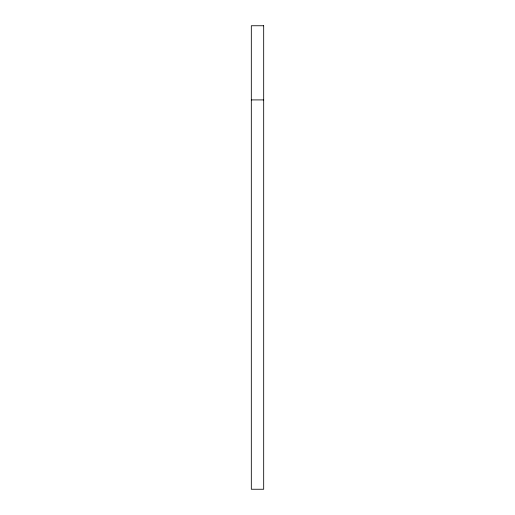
<?xml version="1.0" encoding="UTF-8"?>
<svg xmlns="http://www.w3.org/2000/svg" width="515" height="515" viewBox="0 0 515 515"><rect width="100%" height="100%" fill="white"/><g stroke="black" fill="none" stroke-linecap="round" stroke-linejoin="round"><path stroke-width="0.77" d="M251.32 99.91L263.68 99.91M263.68 25.75L251.32 25.75L251.32 489.25L263.68 489.25L263.68 25.75"/></g></svg>
